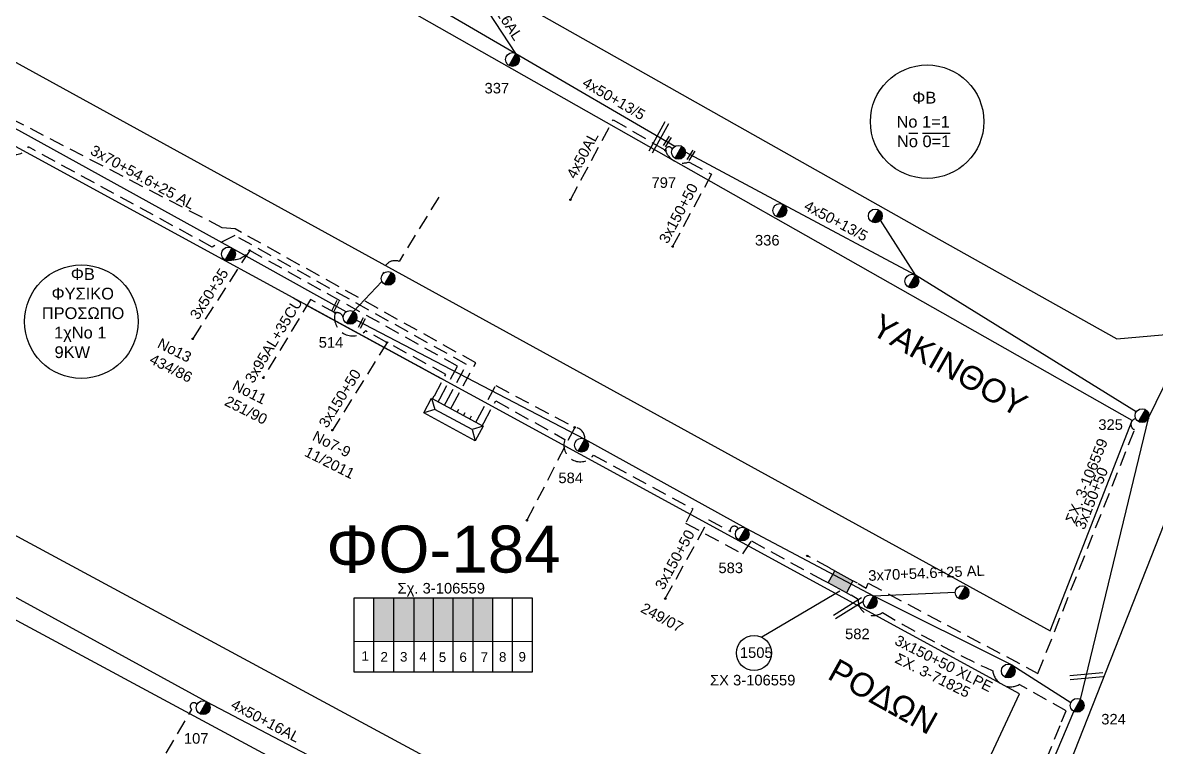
# Model space of a CAD drawing. Header units: millimetres. Extents: x 1020 to 3238, y 796 to 1818.
# Drawn here: x 1734.8 to 1928.1, y 982.4 to 1105.9 of the extents above; entities that cross this region are included whole.
import ezdxf
from ezdxf.enums import TextEntityAlignment as Align

# ---------------------------------------------------------------- set-up
doc = ezdxf.new("R2010")
doc.units = ezdxf.units.MM
doc.linetypes.add('DASHED', pattern=[19.05, 12.7, -6.35])
for name, color, linetype, lineweight in [('3x150+50', 7, 'Continuous', 30), ('3x150+50 XLPE', 7, 'SYN_LINE', 30), ('3x150AL+50CU', 7, 'Continuous', 30), ('3x50+35', 7, 'Continuous', 30), ('3x70+54.6+25 AL', 7, 'SYN_LINE', 30), ('3x95AL+35CU', 7, 'Continuous', 30), ('4x16', 7, 'Continuous', 30), ('4x16AL', 7, 'Continuous', 30), ('4x50', 7, 'Continuous', 30), ('4x50+13_5', 7, 'Continuous', 30), ('4x50+16_5', 7, 'Continuous', 30), ('4x50+16AL', 7, 'Continuous', 30), ('4x50AL', 7, 'Continuous', 30), ('Υπόβαθρο ΔΕΗ', 7, 'Continuous', 30)]:
    doc.layers.add(name, color=color, linetype=linetype, lineweight=lineweight)
for name, color, linetype in [('Link Box 4 Διευθύνσεων', 7, 'Continuous'), ('Pillar OTE', 7, 'Continuous'), ('text οδών', 7, 'Continuous'), ('text_kalodion', 7, 'Continuous'), ('Άγνωστα', 7, 'Continuous'), ('ΑΓΝΩΣΤΟ ΥΠΟΓΕΙΟ ΚΑΛΩΔΙΟ', 7, 'DASHED'), ('Επιγραφές - Σχήματα', 7, 'Continuous'), ('Καλώδια ΧΤ   3x150AL+50CU', 7, 'DASHED'), ('Καλώδια ΧΤ   3x150AL+50XLPE', 7, 'DASHED'), ('Μηχανική τομή', 7, 'Continuous'), ('Στύλος ΦΜ', 7, 'Continuous'), ('Στύλος ΦΜ @ 1', 7, 'Continuous'), ('Συνδέσεις', 7, 'Continuous'), ('Τομή', 7, 'Continuous'), ('Υποσταθμός πόλεως', 7, 'Continuous')]:
    doc.layers.add(name, color=color, linetype=linetype)
doc.styles.add('arial', font='arial.ttf')
doc.styles.get("Standard").update_dxf_attribs({"font": 'arial.ttf'})
doc.linetypes.add('SYN_LINE', pattern='A,0.5,-0.0001,["/\\/\\/\\/",Standard,S=0.1,R=0,X=0,Y=-0.05],-0.25', length=0.7501)

# ---------------------------------------------------------------- blocks, each defined once
blk = doc.blocks.new('ΥΠΑΡΧΩΝ ΤΣΙΜΕΝΤΕΝΙΟΣ ΣΤΥΛΟΣ')
at = {"layer": 'Στύλος ΦΜ'}
blk.add_hatch(color=7, dxfattribs=at).paths.add_polyline_path([(-1.29, -2.28, 0.574793), (2.62, 0, 0.268822), (1.3, 2.27)])
at = {"layer": 'Στύλος ΦΜ', "color": 7}
blk.add_line((-1.29, -2.28), (1.3, 2.27), dxfattribs=at)
blk.add_circle((0, 0), 2.62, dxfattribs=at)
at = {"layer": 'Στύλος ΦΜ', "flags": 4}
for tag, p in [('ΑΡΙΘΜΟΣ', (-4.68, 8.05)), ('ΤΥΠΟΣ', (-4.91, 3.03))]:
    blk.add_attdef(tag, p, '', height=4, dxfattribs=at)
blk = doc.blocks.new('LINK BOX 4 ΑΝΑΧΩΡΗΣΕΩΝ')
at = {"layer": 'Link Box 4 Διευθύνσεων', "ltscale": 40}
blk.add_hatch(color=256, dxfattribs=at).paths.add_polyline_path([(-3.54, 0), (-3.54, -4.67), (3.54, -4.67), (3.54, 0)])
for p, q in [((-3.54, 0), (-5.33, 0)), ((5.33, 0), (3.54, 0)), ((-3.54, -4.67), (-5.33, -4.67)), ((5.33, -4.67), (3.54, -4.67))]:
    blk.add_line(p, q, dxfattribs=at)
blk.add_lwpolyline([(-3.54, -4.67), (-3.54, 0), (3.54, 0), (3.54, -4.67)], close=True, dxfattribs=at)
blk = doc.blocks.new('ΤΟΜΗ')
at = {"layer": 'Τομή', "ltscale": 40}
for p, q in [((-5.68, 0), (17.06, 0)), ((-5.68, -2.77), (17.06, -2.77))]:
    blk.add_line(p, q, dxfattribs=at)
blk = doc.blocks.new('ΥΠΟΣΤΑΘΜΟΣ ΠΟΛΕΩΣ 9 ΑΝΑΧΩΡΗΣΕΩΝ')
at = {"layer": 'Υποσταθμός πόλεως', "ltscale": 40}
for p, q in [((-9.63, -2.82), (-9.63, -4)), ((-7.12, -2.82), (-7.12, -4)), ((-4.84, -2.82), (-4.84, -4)), ((-2.36, -2.82), (-2.36, -4)), ((0.09, -2.82), (0.09, -4)), ((2.55, -2.82), (2.55, -4)), ((5.02, -2.82), (5.02, -4)), ((7.48, -2.82), (7.48, -4)), ((9.61, -2.82), (9.61, -4))]:
    blk.add_line(p, q, dxfattribs=at)
blk.add_lwpolyline([(-10.02, 2.82), (10.02, 2.82), (10.02, -2.82), (-10.02, -2.82)], close=True, dxfattribs=at)
for points in [[(-7.21, 0), (-10.02, 2.82)], [(-10.02, -2.82), (-7.21, 0)], [(-7.21, 0), (7.21, 0)], [(7.21, 0), (10.02, 2.82)], [(10.02, -2.82), (7.21, 0)]]:
    blk.add_lwpolyline(points, dxfattribs=at)
at = {"layer": 'Υποσταθμός πόλεως', "linetype": 'SYN_LINE', "ltscale": 40, "flags": 1}
for tag, p in [('ΜΕΤΑΣΧΗΜΑΤΙΣΜΟΣ', (10.79, 1.71)), ('ΙΣΧΥΣ', (10.77, -1.08)), ('ΑΡΙΘΜΟΣ', (10.89, -3.8))]:
    blk.add_attdef(tag, p, '', height=1.8, dxfattribs=at)
blk = doc.blocks.new('_ΣΥΝΔΕΣΗ')
at = {"layer": 'Συνδέσεις', "linetype": 'SYN_LINE', "ltscale": 40}
blk.add_hatch(color=256, dxfattribs=at).paths.add_polyline_path([(0.5, -0.01, 1), (-0.5, -0.01, 1)])
at = {"layer": 'Συνδέσεις'}
blk.add_circle((0, -0.01), 0.5, dxfattribs=at)
blk = doc.blocks.new('ΜΗΧΑΝΙΚΗ ΤΟΜΗ')
at = {"layer": 'Μηχανική τομή', "ltscale": 40}
for p, q in [((-1.89, 0.78), (5.68, 0.78)), ((-1.89, -0.78), (5.68, -0.78))]:
    blk.add_line(p, q, dxfattribs=at)

msp = doc.modelspace()

# ---------------------------------------------------------------- hatches: boundary and pattern name
at = {"layer": 'Καλώδια ΧΤ   3x150AL+50CU', "linetype": 'DASHED', "lineweight": -3, "ltscale": 0.2}
h = msp.add_hatch(color=30, dxfattribs=at)
h.dxf.hatch_style = 1
h.paths.add_polyline_path([(1798.08, 1007.86), (1794.64, 1007.86), (1794.64, 1000.5), (1798.08, 1000.5)])
h = msp.add_hatch(color=6, dxfattribs=at)
h.dxf.hatch_style = 1
h.paths.add_polyline_path([(1798.08, 1000.5), (1801.52, 1000.49), (1801.52, 1007.86), (1798.08, 1007.86)])
h = msp.add_hatch(color=1, dxfattribs=at)
h.dxf.hatch_style = 1
h.paths.add_polyline_path([(1804.82, 1007.86), (1801.52, 1007.86), (1801.52, 1000.49), (1804.82, 1000.49)])
h = msp.add_hatch(color=85, dxfattribs=at)
h.dxf.hatch_style = 1
h.paths.add_polyline_path([(1804.82, 1000.49), (1808.2, 1000.49), (1808.2, 1007.86), (1804.82, 1007.86)])
h = msp.add_hatch(color=27, dxfattribs=at)
h.dxf.hatch_style = 1
h.paths.add_polyline_path([(1808.2, 1000.49), (1811.6, 1000.48), (1811.6, 1007.86), (1808.2, 1007.86)])
h = msp.add_hatch(color=151, dxfattribs=at)
h.dxf.hatch_style = 1
h.paths.add_polyline_path([(1811.54, 1000.49), (1814.94, 1000.48), (1814.94, 1007.86), (1811.54, 1007.86)])

# ---------------------------------------------------------------- linework, layer by layer
at = {"lineweight": -3, "ltscale": 0.2}
for centre in [(1888.99, 1089.01), (1744.81, 1054.94)]:
    msp.add_circle(centre, 9.67, dxfattribs=at)
at = {"layer": '3x150+50', "color": 1, "linetype": 'DASHED', "lineweight": -3, "ltscale": 0.2}
msp.add_lwpolyline([(1808.08, 1040.63), (1812.04, 1047.91), (1771, 1070.75), (1768.84, 1070.93), (1700.37, 1106.28, 1.197991), (1695.56, 1103.18, 1.197991)], format="xyb", dxfattribs=at)
at = {"layer": '3x150+50', "color": 85, "linetype": 'DASHED', "lineweight": -3, "ltscale": 0.2}
msp.add_lwpolyline([(1806.99, 1041.22), (1810.49, 1047.64), (1770.98, 1069.61), (1767.1, 1067.64), (1735.77, 1084.71, -0.989193), (1731.36, 1087.11), (1700.21, 1104.08, -0.67934), (1697.89, 1103.9)], format="xyb", dxfattribs=at)
at = {"layer": '3x150+50', "color": 6, "linetype": 'DASHED', "lineweight": -3, "ltscale": 0.2}
for points in [[(1844.36, 1084.13, 0.417365), (1848.4, 1082.13), (1852.22, 1080.05), (1845.59, 1067.73)], [(1813.42, 1037.72), (1815.45, 1041.43), (1827.25, 1034.87, 0.869259), (1832.12, 1032.19), (1849.04, 1023.05), (1847.81, 1020.58), (1857.58, 1015.36), (1859.02, 1017.58), (1871.41, 1010.82)], [(1877.21, 1010.32), (1878.58, 1009.54), (1878.96, 1010.37), (1907.88, 995.01), (1924.35, 1036.53, -0.779727), (1924.57, 1038.4, 50.440461)]]:
    msp.add_lwpolyline(points, format="xyb", dxfattribs=at)
at = {"layer": '3x150+50', "color": 27, "linetype": 'DASHED', "lineweight": -3, "ltscale": 0.2}
msp.add_lwpolyline([(1805.91, 1041.81), (1808.93, 1047.36), (1773.51, 1067.07, -0.257622), (1770.57, 1065.49)], format="xyb", dxfattribs=at)
at = {"layer": '3x150+50', "lineweight": -3, "ltscale": 0.2}
msp.add_lwpolyline([(1806.09, 1045.26), (1783.04, 1057.82)], dxfattribs=at)
at = {"layer": '3x150+50', "color": 151, "linetype": 'DASHED', "lineweight": -3, "ltscale": 0.2}
for points in [[(1804.98, 1042.32), (1806.94, 1045.94), (1793.26, 1053.39)], [(1796.93, 1051.39), (1787.61, 1036.45)]]:
    msp.add_lwpolyline(points, dxfattribs=at)
at = {"layer": '3x150+50', "color": 30, "linetype": 'DASHED', "lineweight": -3, "ltscale": 0.2}
msp.add_lwpolyline([(1812.32, 1038.32), (1815.44, 1044.05), (1828.91, 1036.92), (1820.76, 1021.09)], dxfattribs=at)
for points in [[(1828.91, 1036.92, -0.403716), (1830.65, 1034.91, 2.003285)], [(1844.35, 1007.75), (1851.75, 1021.16), (1855.44, 1019.21, -0.898747), (1856.76, 1019.69, 2.087961)]]:
    msp.add_lwpolyline(points, format="xyb", dxfattribs=at)
at = {"layer": '3x150+50', "color": 6, "linetype": 'DASHED', "lineweight": -3, "ltscale": 0.2}
msp.add_lwpolyline([(1872.45, 1012.91), (1868.56, 1015.03)], dxfattribs=at)
at = {"layer": '3x150+50 XLPE', "color": 173, "linetype": 'DASHED', "lineweight": -3, "ltscale": 0.2}
msp.add_lwpolyline([(1911.9, 986.73), (1912.68, 988.63), (1904.7, 993.1, -0.527567), (1900.18, 995.42, -0.024423), (1881.37, 1005.37, -0.628381), (1877.23, 1007.59), (1876.02, 1008.31)], format="xyb", dxfattribs=at)
at = {"layer": '3x150AL+50CU', "color": 173, "linetype": 'DASHED', "lineweight": -3, "ltscale": 0.2}
msp.add_lwpolyline([(1828.29, 905.05, 0.743516), (1839.39, 906.37), (1850.49, 909.15), (1874.13, 922.16), (1879.09, 931.36), (1883.92, 928.89), (1902.01, 962.66), (1911.9, 986.73)], format="xyb", dxfattribs=at)
at = {"layer": '3x50+35', "color": 27, "linetype": 'DASHED', "lineweight": -3, "ltscale": 0.2}
msp.add_lwpolyline([(1773.51, 1067.07), (1763.76, 1052)], dxfattribs=at)
at = {"layer": '3x70+54.6+25 AL', "color": 6, "linetype": 'SYN_LINE', "lineweight": -3, "ltscale": 20}
msp.add_lwpolyline([(1915.13, 990.58), (1926.77, 1038.66), (1947.93, 1081.87), (1965.45, 1105.65)], dxfattribs=at)
at = {"layer": '3x70+54.6+25 AL', "color": 27, "linetype": 'SYN_LINE', "lineweight": -3, "ltscale": 20}
msp.add_lwpolyline([(1789.93, 1056.62), (1770.48, 1067.48), (1734.16, 1087.49), (1698.98, 1105.14)], dxfattribs=at)
at = {"layer": '3x70+54.6+25 AL', "color": 6, "linetype": 'SYN_LINE', "lineweight": -3, "ltscale": 10}
msp.add_lwpolyline([(1887.05, 1062.82), (1881.06, 1072.21)], dxfattribs=at)
at = {"layer": '3x70+54.6+25 AL', "color": 30, "linetype": 'SYN_LINE', "lineweight": -3, "ltscale": 20}
msp.add_lwpolyline([(1791.69, 1055.19), (1830.65, 1034.91), (1858.06, 1019.78), (1879.86, 1008.23), (1903.4, 996.44), (1913.47, 990.03)], dxfattribs=at)
at = {"layer": '3x70+54.6+25 AL', "color": 30, "linetype": 'SYN_LINE', "lineweight": -3, "ltscale": 15}
msp.add_lwpolyline([(1879.86, 1008.23), (1893.77, 1008.86)], dxfattribs=at)
at = {"layer": '3x95AL+35CU', "color": 151, "linetype": 'DASHED', "lineweight": -3, "ltscale": 0.2}
for points in [[(1793.26, 1053.39, -0.764845), (1788.07, 1056.43), (1783.89, 1058.71), (1775.8, 1045.36)], [(1788.07, 1056.43, -0.421703), (1789.44, 1055.66, 5.836036)]]:
    msp.add_lwpolyline(points, format="xyb", dxfattribs=at)
at = {"layer": '4x16', "color": 5, "linetype": 'SYN_LINE', "lineweight": -3, "ltscale": 7}
msp.add_lwpolyline([(1791.2, 1056.68), (1796.04, 1061.79)], dxfattribs=at)
at = {"layer": '4x16AL', "color": 30, "lineweight": -3, "ltscale": 0.2}
msp.add_lwpolyline([(1818.89, 1100.61), (1811.92, 1111.24)], dxfattribs=at)
at = {"layer": '4x50', "color": 5, "linetype": 'DASHED', "lineweight": -3, "ltscale": 0.2}
msp.add_lwpolyline([(1805.73, 1076.14), (1798.99, 1065.2, 0.546965), (1796.29, 1063.17, -20.989401)], format="xyb", dxfattribs=at)
at = {"layer": '4x50+13_5', "color": 30, "lineweight": -3, "ltscale": 0.2}
msp.add_lwpolyline([(1723.05, 1153.01), (1747.01, 1141.67), (1770.47, 1128.58), (1794.76, 1114.7), (1818.89, 1100.61), (1845.99, 1084.81)], dxfattribs=at)
at = {"layer": '4x50+13_5', "color": 6, "lineweight": -3, "ltscale": 0.2}
msp.add_lwpolyline([(1924.63, 1039.55), (1886.98, 1062.87), (1864.47, 1074.89), (1847.77, 1083.81)], dxfattribs=at)
at = {"layer": '4x50+16_5', "color": 151, "lineweight": -3, "ltscale": 0.2}
msp.add_lwpolyline([(1884.97, 927.54), (1902.95, 962.53), (1913.97, 988.53)], dxfattribs=at)
at = {"layer": '4x50+16AL', "color": 27, "lineweight": -3, "ltscale": 0.2}
msp.add_lwpolyline([(1812.76, 964.82), (1797.21, 973.88), (1766.16, 990.19), (1731.99, 1008.87), (1701.95, 1025.21), (1686.94, 1032.36), (1666.53, 1042.08)], dxfattribs=at)
at = {"layer": '4x50AL', "color": 6, "linetype": 'DASHED', "lineweight": -3, "ltscale": 0.2}
msp.add_lwpolyline([(1828.18, 1075.7), (1835.48, 1089.33), (1844.36, 1084.13, -0.853564), (1845.53, 1084.31, 13.298558)], format="xyb", dxfattribs=at)
at = {"layer": 'Pillar OTE', "lineweight": -3, "ltscale": 40}
for points in [[(1791.31, 995.22), (1791.31, 1007.86), (1821.65, 1007.86), (1821.65, 995.19), (1791.31, 995.22)], [(1794.64, 995.22), (1794.64, 1007.86)], [(1798.08, 995.21), (1798.08, 1007.86)], [(1801.52, 995.21), (1801.52, 1007.86)], [(1804.82, 995.21), (1804.82, 1007.86)], [(1808.2, 995.2), (1808.2, 1007.86)], [(1811.6, 995.2), (1811.6, 1007.86)], [(1814.94, 995.2), (1814.94, 1007.86)], [(1818.33, 995.19), (1818.33, 1007.86)], [(1791.31, 1000.5), (1821.65, 1000.47)]]:
    msp.add_lwpolyline(points, dxfattribs=at)
at = {"layer": 'ΑΓΝΩΣΤΟ ΥΠΟΓΕΙΟ ΚΑΛΩΔΙΟ', "color": 27, "linetype": 'DASHED', "lineweight": -3, "ltscale": 0.2}
msp.add_lwpolyline([(1757.36, 978.16), (1763.65, 988.86, -1.287915), (1764.52, 989.7, -56.721193)], format="xyb", dxfattribs=at)
at = {"layer": 'Καλώδια ΧΤ   3x150AL+50XLPE', "linetype": 'DASHED', "lineweight": -3, "ltscale": 0.2}
msp.add_lwpolyline([(1806.47, 1045.06), (1792.33, 1052.76)], dxfattribs=at)
at = {"layer": 'Υπόβαθρο ΔΕΗ', "color": 7, "lineweight": -3}
for points in [[(1747.13, 1197.53), (1727.96, 1160.89), (1888.12, 1070.56), (1921.33, 1052.01), (1930.99, 1052.86), (1933.38, 1060.47), (1943.91, 1081.09), (1948.7, 1087.96), (1951.87, 1092.15), (1954.52, 1094.79), (1954.52, 1099.58)], [(1723.42, 1151.74), (1704.4, 1115.24), (1909.94, 1002.25), (1923.92, 1038.1)], [(1672.38, 1051.51), (1880.33, 939.36), (1904.73, 991.53), (1699.01, 1103.59)], [(1666.27, 1040.38), (1874.84, 928.11), (1873.11, 924.5), (1847.59, 910.73), (1832.26, 908.04), (1651.45, 1011.16)]]:
    msp.add_lwpolyline(points, close=True, dxfattribs=at)
msp.add_lwpolyline([(1830.35, 807.46), (1812.68, 893.22), (1820.44, 894.94), (1829.03, 894.6), (1844.27, 897.56), (1870.79, 909.78), (1886.43, 925.62), (1905.7, 960.33), (1940.93, 1049.68), (1956, 1054.04), (1976.31, 1047.36)], dxfattribs=at)
at = {"layer": 'Υπόβαθρο ΔΕΗ', "lineweight": -3}
msp.add_lwpolyline([(1874.08, 1009.03), (1860.79, 1001.19)], dxfattribs=at)
msp.add_circle((1859.48, 998.49), 3, dxfattribs=at)

# ---------------------------------------------------------------- block references
at = {"layer": 'Link Box 4 Διευθύνσεων', "lineweight": -3, "xscale": 0.4999999999999773, "yscale": 0.4999999999999773, "zscale": 0.4999999999999773, "rotation": 331.4204408529718}
msp.add_blockref('LINK BOX 4 ΑΝΑΧΩΡΗΣΕΩΝ', (1874.79, 1011.63), dxfattribs=at)
at = {"layer": 'Μηχανική τομή', "lineweight": -3, "xscale": 0.2499999999999677, "yscale": 0.2499999999999677, "zscale": 0.2499999999999677}
for p, rotation in [((1844.94, 1086.02), 237.4440693453688), ((1848.96, 1083.67), 237.4440693453688), ((1787.94, 1057.23), 63.80591713590032), ((1792.45, 1054.31), 63.80591713590032)]:
    msp.add_blockref('ΜΗΧΑΝΙΚΗ ΤΟΜΗ', p, dxfattribs=dict(at, rotation=rotation))
at = {"layer": 'Στύλος ΦΜ @ 1', "lineweight": -3, "ltscale": 40}
ref = msp.add_blockref('ΥΠΑΡΧΩΝ ΤΣΙΜΕΝΤΕΝΙΟΣ ΣΤΥΛΟΣ', (1818.3, 1099.59), dxfattribs=dict(at, xscale=0.4500000000000842, yscale=0.4500000000000842, zscale=0.4500000000000842))
ref.add_attrib('ΤΥΠΟΣ', '337', (1813.54, 1093.82), dxfattribs={"layer": 'Στύλος ΦΜ', "height": 1.8, "flags": 4})
ref = msp.add_blockref('ΥΠΑΡΧΩΝ ΤΣΙΜΕΝΤΕΝΙΟΣ ΣΤΥΛΟΣ', (1846.59, 1083.79), dxfattribs=dict(at, xscale=0.4500000000000842, yscale=0.4500000000000842, zscale=0.4500000000000842))
ref.add_attrib('ΤΥΠΟΣ', '797', (1842, 1077.73), dxfattribs={"layer": 'Στύλος ΦΜ', "height": 1.8, "flags": 4})
ref = msp.add_blockref('ΥΠΑΡΧΩΝ ΤΣΙΜΕΝΤΕΝΙΟΣ ΣΤΥΛΟΣ', (1863.88, 1073.87), dxfattribs=dict(at, xscale=0.4500000000000842, yscale=0.4500000000000842, zscale=0.4500000000000842))
ref.add_attrib('ΤΥΠΟΣ', '336', (1859.64, 1067.91), dxfattribs={"layer": 'Στύλος ΦΜ', "height": 1.8, "flags": 4})
for p, xscale, yscale, zscale in [((1880.15, 1072.95), 0.4500000000000842, 0.4500000000000842, 0.4500000000000842), ((1769.9, 1066.46), 0.4500000000000877, 0.4500000000000877, 0.4500000000000877), ((1797.09, 1062.31), 0.4500000000000877, 0.4500000000000877, 0.4500000000000877), ((1886.39, 1061.84), 0.4500000000000842, 0.4500000000000842, 0.4500000000000842), ((1894.94, 1008.77), 0.4500000000001327, 0.4500000000001327, 0.4500000000001327), ((1902.82, 995.42), 0.4500000000001327, 0.4500000000001327, 0.4500000000001327)]:
    msp.add_blockref('ΥΠΑΡΧΩΝ ΤΣΙΜΕΝΤΕΝΙΟΣ ΣΤΥΛΟΣ', p, dxfattribs=dict(at, xscale=xscale, yscale=yscale, zscale=zscale))
ref = msp.add_blockref('ΥΠΑΡΧΩΝ ΤΣΙΜΕΝΤΕΝΙΟΣ ΣΤΥΛΟΣ', (1790.61, 1055.66), dxfattribs=dict(at, xscale=0.4500000000000877, yscale=0.4500000000000877, zscale=0.4500000000000877))
ref.add_attrib('ΤΥΠΟΣ', '514', (1785.27, 1050.5), dxfattribs={"layer": 'Στύλος ΦΜ', "height": 1.8, "rotation": 360, "flags": 4})
ref = msp.add_blockref('ΥΠΑΡΧΩΝ ΤΣΙΜΕΝΤΕΝΙΟΣ ΣΤΥΛΟΣ', (1925.62, 1038.92), dxfattribs=dict(at, xscale=0.4500000000000842, yscale=0.4500000000000842, zscale=0.4500000000000842))
ref.add_attrib('ΤΥΠΟΣ', '325', (1918.17, 1036.5), dxfattribs={"layer": 'Στύλος ΦΜ', "height": 1.8, "rotation": 360, "flags": 4})
ref = msp.add_blockref('ΥΠΑΡΧΩΝ ΤΣΙΜΕΝΤΕΝΙΟΣ ΣΤΥΛΟΣ', (1830.06, 1033.89), dxfattribs=dict(at, xscale=0.4500000000000877, yscale=0.4500000000000877, zscale=0.4500000000000877))
ref.add_attrib('ΤΥΠΟΣ', '584', (1826.13, 1027.42), dxfattribs={"layer": 'Στύλος ΦΜ', "height": 1.8, "rotation": 360, "flags": 4})
ref = msp.add_blockref('ΥΠΑΡΧΩΝ ΤΣΙΜΕΝΤΕΝΙΟΣ ΣΤΥΛΟΣ', (1857.47, 1018.75), dxfattribs=dict(at, xscale=0.4500000000000877, yscale=0.4500000000000877, zscale=0.4500000000000877))
ref.add_attrib('ΤΥΠΟΣ', '583', (1853.41, 1012.09), dxfattribs={"layer": 'Στύλος ΦΜ', "height": 1.8, "rotation": 360, "flags": 4})
ref = msp.add_blockref('ΥΠΑΡΧΩΝ ΤΣΙΜΕΝΤΕΝΙΟΣ ΣΤΥΛΟΣ', (1879.27, 1007.21), dxfattribs=dict(at, xscale=0.4500000000000877, yscale=0.4500000000000877, zscale=0.4500000000000877))
ref.add_attrib('ΤΥΠΟΣ', '582', (1875, 1000.84), dxfattribs={"layer": 'Στύλος ΦΜ', "height": 1.8, "flags": 4})
ref = msp.add_blockref('ΥΠΑΡΧΩΝ ΤΣΙΜΕΝΤΕΝΙΟΣ ΣΤΥΛΟΣ', (1765.57, 989.17), dxfattribs=dict(at, xscale=0.450000000000137, yscale=0.450000000000137, zscale=0.450000000000137))
ref.add_attrib('ΤΥΠΟΣ', '107', (1762.29, 983.03), dxfattribs={"layer": 'Στύλος ΦΜ', "height": 1.8, "rotation": 360, "flags": 4})
ref = msp.add_blockref('ΥΠΑΡΧΩΝ ΤΣΙΜΕΝΤΕΝΙΟΣ ΣΤΥΛΟΣ', (1914.55, 989.56), dxfattribs=dict(at, xscale=0.4500000000001327, yscale=0.4500000000001327, zscale=0.4500000000001327))
ref.add_attrib('ΤΥΠΟΣ', '324', (1918.67, 986.31), dxfattribs={"layer": 'Στύλος ΦΜ', "height": 1.8, "rotation": 360, "flags": 4})
at = {"layer": 'Συνδέσεις', "lineweight": -3, "xscale": 0.25, "yscale": 0.25, "zscale": 0.25}
for p in [(1844.37, 1084.14), (1828.18, 1075.7), (1773.51, 1067.07), (1845.59, 1067.74), (1788.08, 1056.44), (1763.76, 1052.01), (1796.93, 1051.4), (1775.81, 1045.37), (1787.61, 1036.45), (1828.91, 1036.93), (1820.76, 1021.09), (1868.56, 1015.03), (1844.35, 1007.75)]:
    msp.add_blockref('_ΣΥΝΔΕΣΗ', p, dxfattribs=at)
at = {"layer": 'Τομή', "lineweight": -3}
for p, xscale, yscale, zscale, rotation in [((1844.19, 1087.38), 0.2499999999999996, 0.2499999999999996, 0.2499999999999996, 241.2570757537664), ((1874.2, 1005.68), 0.2499999999999995, 0.2499999999999995, 0.2499999999999995, 32.14656405631504), ((1914.71, 994.77), 0.2499999999999995, 0.2499999999999995, 0.2499999999999995, 5.222614944872948)]:
    msp.add_blockref('ΤΟΜΗ', p, dxfattribs=dict(at, xscale=xscale, yscale=yscale, zscale=zscale, rotation=rotation))
at = {"layer": 'Υποσταθμός πόλεως', "lineweight": -3, "xscale": 0.4999999999999997, "yscale": 0.4999999999999997, "zscale": 0.4999999999999997, "rotation": 151.4204408529843}
msp.add_blockref('ΥΠΟΣΤΑΘΜΟΣ ΠΟΛΕΩΣ 9 ΑΝΑΧΩΡΗΣΕΩΝ', (1808.24, 1038.27), dxfattribs=at)

# ---------------------------------------------------------------- texts
at = {"lineweight": -3, "ltscale": 30, "char_height": 1.63, "width": 11.2573, "attachment_point": 1}
for s, insert in [('1', (1792.56, 998.78)), ('2', (1795.8, 998.65)), ('3', (1799.13, 998.65)), ('4', (1802.43, 998.65)), ('5', (1805.74, 998.57)), ('6', (1809.26, 998.59)), ('7', (1812.88, 998.59)), ('8', (1816, 998.62)), ('9', (1819.33, 998.65))]:
    msp.add_mtext(s, dxfattribs=dict(at, insert=insert))
at = {"layer": 'text οδών', "lineweight": -3, "ltscale": 40, "char_height": 2, "width": 13.6816, "attachment_point": 1}
for s, insert, rotation in [('{\\H2x;YAKINΘOY\\fMS Shell Dlg|b0|i0|c0|p0;\\H0.35416x;\\P} ', (1881.12, 1056.47), 330.3257), ('{\\H2x;POΔΩΝ\\P} ', (1873.73, 997.71), 330.805)]:
    msp.add_mtext(s, dxfattribs=dict(at, insert=insert, rotation=rotation))
at = {"layer": 'text_kalodion', "linetype": 'Continuous', "lineweight": -3, "ltscale": 0.2}
for s, rotation, p in [('4x16AL', 303.2755, (1817.05, 1106.7)), ('4x50+13/5', 329.749, (1835.6, 1092.95)), ('4x50AL', 61.7988, (1830.22, 1083.31)), ('3x70+54.6+25 AL', 331.1491, (1755.29, 1079.56)), ('3x150+50', 61.7415, (1846.59, 1073.4)), ('4x50+13/5', 331.8909, (1873.47, 1072.12)), ('3x50+35', 57.1013, (1766.58, 1059.67)), ('3x95AL+35CU', 58.8023, (1777.59, 1051.78)), ('3x150+50', 58.051, (1788.86, 1041.86)), ('3x150+50', 68.3649, (1917, 1024.84)), ('3x150+50', 61.0998, (1845.96, 1014.39)), ('3x70+54.6+25 AL', 2.5794, (1888.87, 1012.11)), ('3x150+50 XLPE', 333.0504, (1891.82, 996.7)), ('4x50+16AL', 332.2828, (1776.21, 986.94))]:
    msp.add_text(s, height=1.8, rotation=rotation, dxfattribs=at).set_placement(p, align=Align.MIDDLE_CENTER)
at = {"layer": 'Άγνωστα', "color": 7, "lineweight": -3, "char_height": 1.8, "width": 4.551914400963142e-14, "attachment_point": 1}
for s, insert in [('Σχ. 3-106559', (1798.71, 1010.42)), ('1505', (1857.06, 999.45))]:
    msp.add_mtext(s, dxfattribs=dict(at, insert=insert))
at = {"layer": 'Επιγραφές - Σχήματα', "lineweight": -3, "insert": (1786.54, 1020.19), "char_height": 8, "width": 23.3325, "attachment_point": 1, "style": 'arial'}
msp.add_mtext('ΦO-184', dxfattribs=at)
at = {"layer": 'Υπόβαθρο ΔΕΗ', "lineweight": -3, "char_height": 2, "width": 17.2548, "attachment_point": 1}
for s, insert in [('{\\W8.64836; }ΦΒ \\P{\\W4.4207; }', (1879.74, 1094.1)), ('{\\W5.64925; }Νο 1=1\\P{\\W5.75643; }N{\\Oo 0=1}', (1879.38, 1090)), ('{\\W8.64836; }ΦΒ \\P{\\W4.42067; }ΦΥΣΙΚΟ \\P{\\W2.28183; }ΠΡΟΣΩΠΟ', (1736.3, 1064.05)), ('{\\W5.64925; }1χΝο 1\\P{\\W5.75643; }9KW', (1735.77, 1054.07))]:
    msp.add_mtext(s, dxfattribs=dict(at, insert=insert))
at = {"layer": 'Υπόβαθρο ΔΕΗ', "lineweight": -3, "char_height": 1.8, "attachment_point": 1, "style": 'arial'}
for s, insert, width, rotation in [('No13\\P434/86', (1758.42, 1052.22), 9.1232, 333.3522), ('No11\\P251/90', (1771.2, 1045.07), 9.1232, 333.3522), ('No7-9\\P11/2011', (1784.83, 1036.43), 9.1232, 333.3522), ('ΣΧ. 3-106559', (1912.48, 1021.08), 15.2817, 68.1204), ('249/07', (1840.85, 1007.14), 9.1232, 331.6534), ('ΣΧ. 3-71825', (1884.12, 998.55), 15.2817, 333.7174)]:
    msp.add_mtext(s, dxfattribs=dict(at, insert=insert, width=width, rotation=rotation))
at = {"layer": 'Υπόβαθρο ΔΕΗ', "lineweight": -3, "insert": (1851.97, 994.76), "char_height": 1.8, "width": 17.105, "attachment_point": 1, "style": 'arial'}
msp.add_mtext('ΣΧ 3-106559', dxfattribs=at)

doc.saveas('drawing.dxf')
